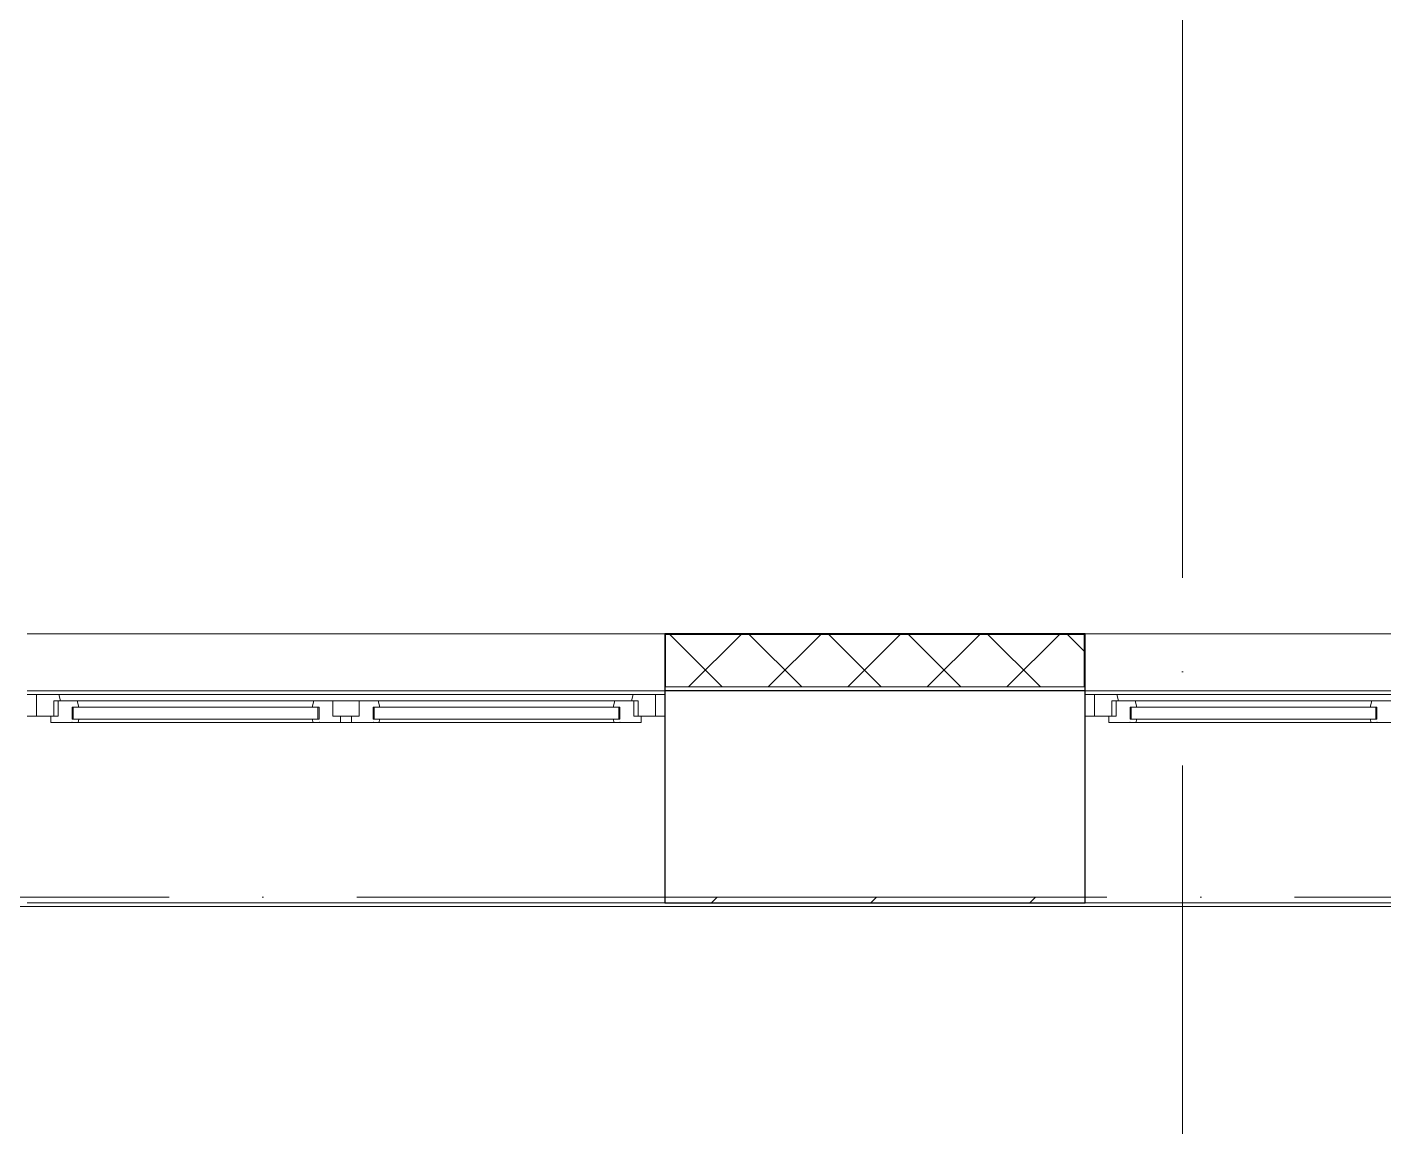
# Model space of a CAD drawing. Header units: millimetres. Extents: x -396912 to 182286, y -43638 to 41610.
# Drawn here: x -37986 to -34369, y 27160 to 30091 of the extents above; entities that cross this region are included whole.
import ezdxf

# ---------------------------------------------------------------- set-up
doc = ezdxf.new("R2010")
doc.units = ezdxf.units.MM
doc.linetypes.add('ADSK_Линия сетки', pattern=[25, 20, -2.5, 0, -2.5])
for name, color, linetype, lineweight in [('_ Окна', 7, 'Continuous', 9), ('Ограждение', 252, 'Continuous', 9), ('Окна', 252, 'Continuous', 9), ('Оси', 252, 'Continuous', 9), ('Стены внутренние', 7, 'Continuous', 18), ('Стены наружные', 7, 'Continuous', 18), ('Стены штриховка', 7, 'Continuous', 9)]:
    doc.layers.add(name, color=color, linetype=linetype, lineweight=lineweight)

# ---------------------------------------------------------------- blocks, each defined once
blk = doc.blocks.new('1 этаж')
at = {"layer": '_ Окна', "color": 251, "true_color": 0x636466}
for p, q in [((-43662.8, 27394.3), (-43687.8, 27394.3)), ((-43662.8, 27336.3), (-43662.8, 27394.3)), ((-41987.8, 27394.3), (-42012.8, 27394.3)), ((-42012.8, 27394.3), (-42012.8, 27336.3)), ((-40842.8, 27394.3), (-40867.8, 27394.3)), ((-40842.8, 27336.3), (-40842.8, 27394.3)), ((-43564.8, 27360.3), (-43567.8, 27360.3)), ((-43567.8, 27360.3), (-43567.8, 27328.3)), ((-42912.8, 27360.3), (-43564.8, 27360.3)), ((-43564.8, 27360.3), (-43564.8, 27328.3)), ((-43564.8, 27328.3), (-43564.8, 27360.3)), ((-42912.8, 27328.3), (-42912.8, 27360.3)), ((-42912.8, 27360.3), (-42912.8, 27328.3)), ((-42909.8, 27360.3), (-42912.8, 27360.3)), ((-42909.8, 27328.3), (-42909.8, 27360.3)), ((-42762.8, 27360.3), (-42765.8, 27360.3)), ((-42765.8, 27360.3), (-42765.8, 27328.3)), ((-42110.8, 27360.3), (-42762.8, 27360.3)), ((-42762.8, 27360.3), (-42762.8, 27328.3)), ((-42762.8, 27328.3), (-42762.8, 27360.3)), ((-42110.8, 27328.3), (-42110.8, 27360.3)), ((-42110.8, 27360.3), (-42110.8, 27328.3)), ((-42107.8, 27360.3), (-42110.8, 27360.3)), ((-42107.8, 27328.3), (-42107.8, 27360.3)), ((-40744.8, 27360.3), (-40747.8, 27360.3)), ((-40747.8, 27360.3), (-40747.8, 27328.3)), ((-40092.8, 27360.3), (-40744.8, 27360.3)), ((-40744.8, 27360.3), (-40744.8, 27328.3)), ((-40744.8, 27328.3), (-40744.8, 27360.3)), ((-40092.8, 27328.3), (-40092.8, 27360.3)), ((-40092.8, 27360.3), (-40092.8, 27328.3)), ((-40089.8, 27360.3), (-40092.8, 27360.3)), ((-40089.8, 27328.3), (-40089.8, 27360.3)), ((-43687.8, 27336.3), (-43662.8, 27336.3)), ((-43567.8, 27328.3), (-43564.8, 27328.3)), ((-43564.8, 27328.3), (-42912.8, 27328.3)), ((-42912.8, 27328.3), (-42909.8, 27328.3)), ((-42765.8, 27328.3), (-42762.8, 27328.3)), ((-42762.8, 27328.3), (-42110.8, 27328.3)), ((-42110.8, 27328.3), (-42107.8, 27328.3)), ((-42012.8, 27336.3), (-41987.8, 27336.3)), ((-40867.8, 27336.3), (-40842.8, 27336.3)), ((-40747.8, 27328.3), (-40744.8, 27328.3)), ((-40744.8, 27328.3), (-40092.8, 27328.3)), ((-40092.8, 27328.3), (-40089.8, 27328.3))]:
    blk.add_line(p, q, dxfattribs=at)
at = {"layer": '_ Окна', "color": 251, "lineweight": 18, "true_color": 0x636466}
for p, q in [((-43603.4, 27394.3), (-43662.8, 27394.3)), ((-43662.8, 27394.3), (-43662.8, 27336.3)), ((-43616.8, 27336.3), (-43616.8, 27377.3)), ((-43616.8, 27377.3), (-43604.8, 27377.3)), ((-43604.8, 27377.3), (-43604.8, 27336.3)), ((-43554.4, 27377.3), (-43604.8, 27377.3)), ((-43598.8, 27377.3), (-43603.4, 27394.3)), ((-43549.8, 27360.3), (-43554.4, 27377.3)), ((-42923.2, 27377.3), (-42927.8, 27360.3)), ((-42872.8, 27377.3), (-42923.2, 27377.3)), ((-42872.8, 27336.3), (-42872.8, 27377.3)), ((-42802.8, 27377.3), (-42802.8, 27336.3)), ((-42752.4, 27377.3), (-42802.8, 27377.3)), ((-42747.8, 27360.3), (-42752.4, 27377.3)), ((-42121.2, 27377.3), (-42125.8, 27360.3)), ((-42070.8, 27377.3), (-42121.2, 27377.3)), ((-42072.2, 27394.3), (-42076.8, 27377.3)), ((-42012.8, 27394.3), (-42072.2, 27394.3)), ((-42070.8, 27336.3), (-42070.8, 27377.3)), ((-42070.8, 27377.3), (-42058.8, 27377.3)), ((-42058.8, 27377.3), (-42058.8, 27336.3)), ((-42012.8, 27336.3), (-42012.8, 27394.3)), ((-40783.4, 27394.3), (-40842.8, 27394.3)), ((-40842.8, 27394.3), (-40842.8, 27336.3)), ((-40796.8, 27336.3), (-40796.8, 27377.3)), ((-40796.8, 27377.3), (-40784.8, 27377.3)), ((-40784.8, 27377.3), (-40784.8, 27336.3)), ((-40734.4, 27377.3), (-40784.8, 27377.3)), ((-40778.8, 27377.3), (-40783.4, 27394.3)), ((-40729.8, 27360.3), (-40734.4, 27377.3)), ((-40103.2, 27377.3), (-40107.8, 27360.3)), ((-40052.8, 27377.3), (-40103.2, 27377.3)), ((-43567.8, 27328.3), (-43567.8, 27360.3)), ((-43567.8, 27360.3), (-43549.8, 27360.3)), ((-42927.8, 27360.3), (-42909.8, 27360.3)), ((-42909.8, 27360.3), (-42909.8, 27328.3)), ((-42765.8, 27328.3), (-42765.8, 27360.3)), ((-42765.8, 27360.3), (-42747.8, 27360.3)), ((-42125.8, 27360.3), (-42107.8, 27360.3)), ((-42107.8, 27360.3), (-42107.8, 27328.3)), ((-40747.8, 27328.3), (-40747.8, 27360.3)), ((-40747.8, 27360.3), (-40729.8, 27360.3)), ((-40107.8, 27360.3), (-40089.8, 27360.3)), ((-40089.8, 27360.3), (-40089.8, 27328.3)), ((-43662.8, 27336.3), (-43624.8, 27336.3)), ((-43604.8, 27336.3), (-43624.8, 27336.3)), ((-43624.8, 27336.3), (-43624.8, 27319.3)), ((-43624.8, 27319.3), (-43568.8, 27319.3)), ((-43568.8, 27319.3), (-43567.8, 27320.3)), ((-43549.8, 27328.3), (-43567.8, 27328.3)), ((-43567.8, 27320.3), (-43566.8, 27319.3)), ((-43566.8, 27319.3), (-43552.2, 27319.3)), ((-43552.2, 27319.3), (-43549.8, 27328.3)), ((-42909.8, 27328.3), (-42927.8, 27328.3)), ((-42927.8, 27328.3), (-42925.4, 27319.3)), ((-42925.4, 27319.3), (-42910.8, 27319.3)), ((-42910.8, 27319.3), (-42909.8, 27320.3)), ((-42909.8, 27320.3), (-42908.8, 27319.3)), ((-42908.8, 27319.3), (-42852.8, 27319.3)), ((-42852.8, 27336.3), (-42872.8, 27336.3)), ((-42852.8, 27319.3), (-42852.8, 27336.3)), ((-42802.8, 27336.3), (-42822.8, 27336.3)), ((-42822.8, 27336.3), (-42822.8, 27319.3)), ((-42822.8, 27319.3), (-42766.8, 27319.3)), ((-42766.8, 27319.3), (-42765.8, 27320.3)), ((-42747.8, 27328.3), (-42765.8, 27328.3)), ((-42765.8, 27320.3), (-42764.8, 27319.3)), ((-42764.8, 27319.3), (-42750.2, 27319.3)), ((-42750.2, 27319.3), (-42747.8, 27328.3)), ((-42107.8, 27328.3), (-42125.8, 27328.3)), ((-42125.8, 27328.3), (-42123.4, 27319.3)), ((-42123.4, 27319.3), (-42108.8, 27319.3)), ((-42108.8, 27319.3), (-42107.8, 27320.3)), ((-42107.8, 27320.3), (-42106.8, 27319.3)), ((-42106.8, 27319.3), (-42050.8, 27319.3)), ((-42050.8, 27336.3), (-42070.8, 27336.3)), ((-42050.8, 27319.3), (-42050.8, 27336.3)), ((-42050.8, 27336.3), (-42012.8, 27336.3)), ((-40842.8, 27336.3), (-40804.8, 27336.3)), ((-40784.8, 27336.3), (-40804.8, 27336.3)), ((-40804.8, 27336.3), (-40804.8, 27319.3)), ((-40804.8, 27319.3), (-40748.8, 27319.3)), ((-40748.8, 27319.3), (-40747.8, 27320.3)), ((-40729.8, 27328.3), (-40747.8, 27328.3)), ((-40747.8, 27320.3), (-40746.8, 27319.3)), ((-40746.8, 27319.3), (-40732.2, 27319.3)), ((-40732.2, 27319.3), (-40729.8, 27328.3)), ((-40089.8, 27328.3), (-40107.8, 27328.3)), ((-40107.8, 27328.3), (-40105.4, 27319.3)), ((-40105.4, 27319.3), (-40090.8, 27319.3)), ((-40090.8, 27319.3), (-40089.8, 27320.3)), ((-40089.8, 27320.3), (-40088.8, 27319.3)), ((-40088.8, 27319.3), (-40032.8, 27319.3))]:
    blk.add_line(p, q, dxfattribs=at)
at = {"layer": 'Ограждение', "color": 251, "true_color": 0x636466}
blk.add_line((-44322.8, 26829.3), (-39092.8, 26829.3), dxfattribs=at)
at = {"layer": 'Окна', "color": 251, "true_color": 0x636466}
for p, q in [((-42072.2, 27394.3), (-43603.4, 27394.3)), ((-42923.2, 27377.3), (-43554.4, 27377.3)), ((-42872.8, 27377.3), (-42802.8, 27377.3)), ((-42121.2, 27377.3), (-42752.4, 27377.3)), ((-39252.2, 27394.3), (-40783.4, 27394.3)), ((-40103.2, 27377.3), (-40734.4, 27377.3)), ((-43568.8, 27319.3), (-43566.8, 27319.3)), ((-43552.2, 27319.3), (-42925.4, 27319.3)), ((-42910.8, 27319.3), (-42908.8, 27319.3)), ((-42852.8, 27336.3), (-42822.8, 27336.3)), ((-42822.8, 27319.3), (-42852.8, 27319.3)), ((-42766.8, 27319.3), (-42764.8, 27319.3)), ((-42750.2, 27319.3), (-42123.4, 27319.3)), ((-42108.8, 27319.3), (-42106.8, 27319.3)), ((-40748.8, 27319.3), (-40746.8, 27319.3)), ((-40732.2, 27319.3), (-40105.4, 27319.3)), ((-40090.8, 27319.3), (-40088.8, 27319.3))]:
    blk.add_line(p, q, dxfattribs=at)
at = {"layer": 'Оси', "color": 251, "linetype": 'ADSK_Линия сетки', "ltscale": 100, "true_color": 0x636466}
for p, q in [((-40607.8, 32204.9), (-40607.8, 10954.3)), ((-807.8, 26854.3), (-72530.1, 26854.3))]:
    blk.add_line(p, q, dxfattribs=at)
at = {"layer": 'Стены внутренние', "color": 251, "true_color": 0x636466}
for p, q in [((-43687.8, 27556.3), (-41987.8, 27556.3)), ((-40867.8, 27556.3), (-39167.8, 27556.3)), ((-43687.8, 27404.3), (-41987.8, 27404.3)), ((-40867.8, 27404.3), (-39167.8, 27404.3)), ((-41987.8, 26854.3), (-40867.8, 26854.3))]:
    blk.add_line(p, q, dxfattribs=at)
at = {"layer": 'Стены внутренние', "color": 251, "lineweight": 30, "true_color": 0x636466}
for p, q in [((-40867.8, 27556.3), (-41987.8, 27556.3)), ((-41987.8, 27556.3), (-41987.8, 27414.3)), ((-40867.8, 27414.3), (-40867.8, 27556.3)), ((-40867.8, 27404.3), (-41987.8, 27404.3)), ((-41987.8, 27404.3), (-41987.8, 26854.3)), ((-40867.8, 26854.3), (-40867.8, 27404.3))]:
    blk.add_line(p, q, dxfattribs=at)
at = {"layer": 'Стены внутренние', "color": 251, "linetype": 'Continuous', "lineweight": 9, "true_color": 0x636466}
for p, q in [((-41835.1, 27414.3), (-41975.1, 27554.3)), ((-41924.7, 27414.3), (-41784.7, 27554.3)), ((-41623, 27414.3), (-41763, 27554.3)), ((-41712.5, 27414.3), (-41572.5, 27554.3)), ((-41410.9, 27414.3), (-41550.9, 27554.3)), ((-41500.4, 27414.3), (-41360.4, 27554.3)), ((-41198.7, 27414.3), (-41338.7, 27554.3)), ((-41288.3, 27414.3), (-41148.3, 27554.3)), ((-40986.6, 27414.3), (-41126.6, 27554.3)), ((-41076.1, 27414.3), (-40936.1, 27554.3)), ((-40869.8, 27509.6), (-40914.5, 27554.3))]:
    blk.add_line(p, q, dxfattribs=at)
at = {"layer": 'Стены наружные', "color": 251, "lineweight": 30, "true_color": 0x636466}
for p, q in [((-41987.8, 27414.3), (-41987.8, 27404.3)), ((-40867.8, 27404.3), (-40867.8, 27414.3)), ((-41987.8, 26854.3), (-41987.8, 26839.3)), ((-41987.8, 26839.3), (-40867.8, 26839.3)), ((-40867.8, 26839.3), (-40867.8, 26854.3))]:
    blk.add_line(p, q, dxfattribs=at)
at = {"layer": 'Стены наружные', "color": 251, "true_color": 0x636466}
for p, q in [((-41987.8, 26839.3), (-43687.8, 26839.3)), ((-39167.8, 26839.3), (-40867.8, 26839.3))]:
    blk.add_line(p, q, dxfattribs=at)
at = {"layer": 'Стены наружные', "color": 251, "linetype": 'Continuous', "lineweight": 9, "true_color": 0x636466}
for p, q in [((-41863.3, 26839.3), (-41848.3, 26854.3)), ((-41439, 26839.3), (-41424, 26854.3)), ((-41014.7, 26839.3), (-40999.7, 26854.3))]:
    blk.add_line(p, q, dxfattribs=at)
at = {"layer": 'Стены штриховка', "color": 251, "true_color": 0x636466}
for p, q in [((-40869.8, 27554.3), (-41985.8, 27554.3)), ((-41985.8, 27414.3), (-41985.8, 27554.3)), ((-40869.8, 27554.3), (-40869.8, 27414.3)), ((-41987.8, 27414.3), (-40867.8, 27414.3))]:
    blk.add_line(p, q, dxfattribs=at)

msp = doc.modelspace()

# ---------------------------------------------------------------- block references
msp.add_blockref('1 этаж', (5702.1, 918.2))

doc.saveas('drawing.dxf')
